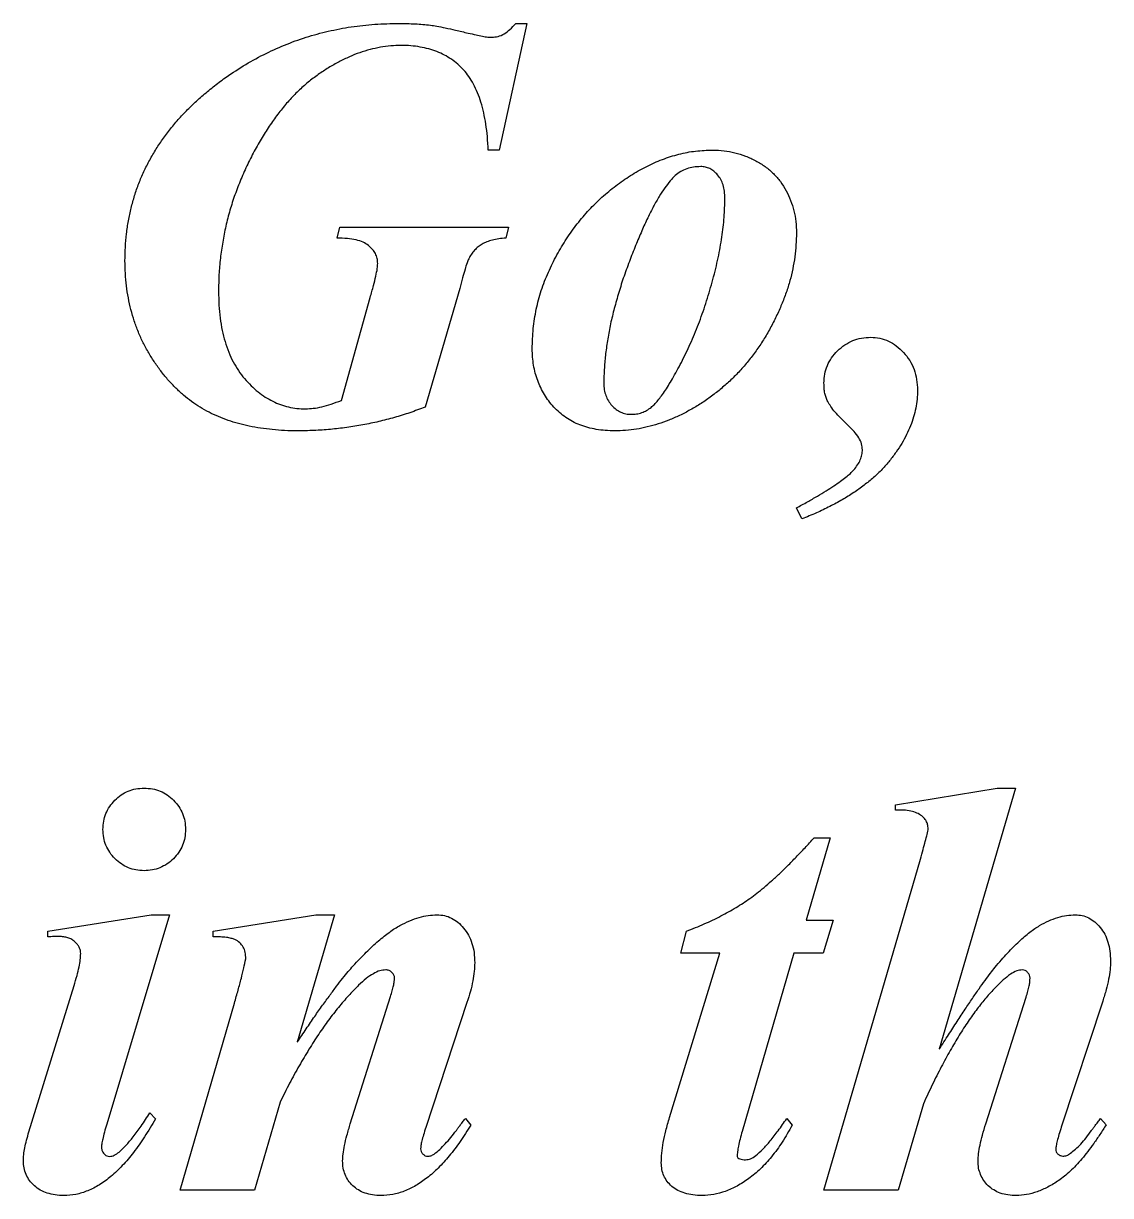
# Model space of a CAD drawing. Header units: inches. Extents: x -17.5 to 0, y -0.6 to 2.9.
# Drawn here: x -6.9765 to -6.565, y 1.5835 to 2.0271 of the extents above; entities that cross this region are included whole.
import ezdxf

# ---------------------------------------------------------------- set-up
doc = ezdxf.new("R2010")
doc.units = ezdxf.units.IN
doc.header["$MEASUREMENT"] = 0

msp = doc.modelspace()

# ---------------------------------------------------------------- linework, layer by layer
at = {"color": 7, "linetype": 'Continuous', "lineweight": 25}
for p, q in [((-6.78597, 2.02708), (-6.79639, 1.97917)), ((-6.79014, 2.02708), (-6.78597, 2.02708)), ((-6.79639, 1.97917), (-6.80056, 1.97917)), ((-6.85778, 1.94583), (-6.85668, 1.95)), ((-6.85668, 1.95), (-6.79291, 1.95)), ((-6.79291, 1.95), (-6.79388, 1.94583)), ((-6.81137, 1.92673), (-6.82442, 1.8819)), ((-6.85616, 1.88441), (-6.84525, 1.9234)), ((-6.68181, 1.83958), (-6.68389, 1.84375)), ((-6.64639, 1.73146), (-6.60795, 1.73771)), ((-6.60101, 1.73771), (-6.62982, 1.63892)), ((-6.60795, 1.73771), (-6.60101, 1.73771)), ((-6.64639, 1.72938), (-6.64639, 1.73146)), ((-6.67107, 1.71896), (-6.68018, 1.68771)), ((-6.67715, 1.71896), (-6.67107, 1.71896)), ((-6.67347, 1.58563), (-6.63724, 1.70991)), ((-6.96722, 1.68355), (-6.92813, 1.6898)), ((-6.92123, 1.6898), (-6.94499, 1.61056)), ((-6.92813, 1.6898), (-6.92123, 1.6898)), ((-6.90472, 1.68355), (-6.86579, 1.6898)), ((-6.85873, 1.6898), (-6.87286, 1.64159)), ((-6.86579, 1.6898), (-6.85873, 1.6898)), ((-6.68018, 1.68771), (-6.66999, 1.68771)), ((-6.66999, 1.68771), (-6.67383, 1.67521)), ((-6.96722, 1.68146), (-6.96722, 1.68355)), ((-6.90472, 1.68146), (-6.90472, 1.68355)), ((-6.72764, 1.67521), (-6.72549, 1.68358)), ((-6.73194, 1.61307), (-6.71293, 1.67521)), ((-6.71293, 1.67521), (-6.72764, 1.67521)), ((-6.68487, 1.67521), (-6.70443, 1.60783)), ((-6.67383, 1.67521), (-6.68487, 1.67521)), ((-6.97442, 1.60764), (-6.9573, 1.66304)), ((-6.85277, 1.61073), (-6.83757, 1.65884)), ((-6.91722, 1.58563), (-6.89662, 1.65637)), ((-6.8086, 1.65659), (-6.82422, 1.60933)), ((-6.61218, 1.6107), (-6.59691, 1.65861)), ((-6.56794, 1.65715), (-6.58363, 1.60946)), ((-6.92865, 1.6148), (-6.92657, 1.61258)), ((-6.87937, 1.6189), (-6.88907, 1.58563)), ((-6.63584, 1.61828), (-6.64535, 1.58563)), ((-6.80922, 1.61271), (-6.80713, 1.61024)), ((-6.68757, 1.61271), (-6.68549, 1.61017)), ((-6.56875, 1.61271), (-6.56667, 1.61034)), ((-6.88907, 1.58563), (-6.91722, 1.58563)), ((-6.64535, 1.58563), (-6.67347, 1.58563))]:
    msp.add_line(p, q, dxfattribs=at)
for points, knots in [([(-6.90072, 2.00609), (-6.89827, 2.00777), (-6.89341, 2.0111), (-6.88568, 2.01536), (-6.87773, 2.01898), (-6.86954, 2.02196), (-6.86109, 2.02423), (-6.85241, 2.02591), (-6.84347, 2.0269), (-6.83743, 2.02702), (-6.83438, 2.02708)], [0, 0, 0, 0, 0.125824, 0.250015, 0.373351, 0.496193, 0.619191, 0.743807, 0.870629, 1, 1, 1, 1]), ([(-6.83438, 2.02708), (-6.83231, 2.02706), (-6.82831, 2.02702), (-6.82434, 2.02662), (-6.82243, 2.02643)], [0, 0, 0, 0, 0.519618, 1, 1, 1, 1]), ([(-6.79922, 2.02184), (-6.79842, 2.02191), (-6.79678, 2.02204), (-6.7944, 2.0231), (-6.79216, 2.02483), (-6.79084, 2.0263), (-6.79014, 2.02708)], [0, 0, 0, 0, 0.221495, 0.453199, 0.708718, 1, 1, 1, 1]), ([(-6.82243, 2.02643), (-6.82163, 2.02631), (-6.81977, 2.02602), (-6.8166, 2.02538), (-6.81266, 2.02449), (-6.80978, 2.02381), (-6.80821, 2.02344)], [0, 0, 0, 0, 0.1678163, 0.3890815, 0.666607, 1, 1, 1, 1]), ([(-6.80821, 2.02344), (-6.8072, 2.02321), (-6.80536, 2.02279), (-6.80286, 2.02225), (-6.80087, 2.02193), (-6.79971, 2.02187), (-6.79922, 2.02184)], [0, 0, 0, 0, 0.3396, 0.619727, 0.839357, 1, 1, 1, 1]), ([(-6.83353, 2.01875), (-6.83484, 2.01872), (-6.83746, 2.01866), (-6.8414, 2.01812), (-6.84532, 2.01722), (-6.84926, 2.01606), (-6.85318, 2.01448), (-6.85712, 2.01258), (-6.86104, 2.01033), (-6.86496, 2.00776), (-6.86879, 2.00484), (-6.87252, 2.00155), (-6.87607, 1.99784), (-6.87948, 1.99377), (-6.88274, 1.98932), (-6.88587, 1.98452), (-6.88886, 1.97935), (-6.89167, 1.97386), (-6.89422, 1.96814), (-6.89646, 1.9623), (-6.89842, 1.95641), (-6.89992, 1.9504), (-6.90113, 1.94434), (-6.90202, 1.93822), (-6.90256, 1.93201), (-6.90261, 1.92784), (-6.90264, 1.92575)], [0, 0, 0, 0, 0.030748, 0.061994, 0.093483, 0.125557, 0.158882, 0.193004, 0.228663, 0.265444, 0.303437, 0.342428, 0.382622, 0.424415, 0.467631, 0.512579, 0.559607, 0.608497, 0.658119, 0.707231, 0.755968, 0.804586, 0.853137, 0.90176, 0.950574, 1, 1, 1, 1]), ([(-6.80056, 1.97917), (-6.80064, 1.98086), (-6.80081, 1.98414), (-6.80141, 1.98886), (-6.80221, 1.99321), (-6.80325, 1.99719), (-6.8045, 2.00082), (-6.80604, 2.00407), (-6.8078, 2.00696), (-6.8098, 2.00949), (-6.81203, 2.0117), (-6.81449, 2.01359), (-6.81714, 2.01519), (-6.82, 2.01651), (-6.82308, 2.01752), (-6.82638, 2.01821), (-6.82988, 2.0187), (-6.83229, 2.01873), (-6.83353, 2.01875)], [0, 0, 0, 0, 0.086959, 0.168239, 0.243521, 0.313683, 0.379131, 0.440095, 0.49753, 0.552176, 0.60528, 0.658022, 0.710684, 0.763951, 0.819012, 0.876515, 0.936544, 1, 1, 1, 1]), ([(-6.93806, 1.93727), (-6.93804, 1.939), (-6.938, 1.94241), (-6.93751, 1.94746), (-6.93682, 1.95241), (-6.93575, 1.95723), (-6.93447, 1.96195), (-6.93288, 1.96656), (-6.93093, 1.97102), (-6.92876, 1.97539), (-6.92627, 1.97964), (-6.92351, 1.98377), (-6.92043, 1.98778), (-6.91708, 1.9917), (-6.91341, 1.99547), (-6.90948, 1.99915), (-6.90523, 2.00271), (-6.90224, 2.00495), (-6.90072, 2.00609)], [0, 0, 0, 0, 0.063494, 0.125622, 0.186539, 0.246986, 0.307033, 0.366623, 0.42617, 0.485978, 0.546092, 0.607099, 0.668898, 0.73203, 0.796399, 0.862492, 0.930217, 1, 1, 1, 1]), ([(-6.78389, 1.90397), (-6.78382, 1.90651), (-6.78367, 1.91154), (-6.78248, 1.91895), (-6.78062, 1.92612), (-6.77791, 1.93297), (-6.77465, 1.93947), (-6.77102, 1.94562), (-6.76693, 1.95131), (-6.76242, 1.95655), (-6.75758, 1.9614), (-6.75232, 1.96572), (-6.74674, 1.9696), (-6.74087, 1.97297), (-6.73474, 1.97571), (-6.72846, 1.97772), (-6.72205, 1.97894), (-6.71773, 1.97909), (-6.71556, 1.97917)], [0, 0, 0, 0, 0.068373, 0.135108, 0.201218, 0.267276, 0.332787, 0.396645, 0.459164, 0.521042, 0.582325, 0.643264, 0.703651, 0.764819, 0.825173, 0.88396, 0.941824, 1, 1, 1, 1]), ([(-6.71556, 1.97917), (-6.71414, 1.97911), (-6.71131, 1.97901), (-6.70714, 1.97824), (-6.70311, 1.97697), (-6.69927, 1.97517), (-6.69568, 1.97301), (-6.69256, 1.97033), (-6.68989, 1.96727), (-6.68772, 1.96383), (-6.68598, 1.96013), (-6.68479, 1.95618), (-6.684, 1.95205), (-6.68393, 1.94922), (-6.68389, 1.94779)], [0, 0, 0, 0, 0.085554, 0.1696881, 0.253802, 0.3392591, 0.4235597, 0.5049416, 0.5853359, 0.6665296, 0.7484813, 0.8303396, 0.9138323, 1, 1, 1, 1]), ([(-6.72976, 1.9695), (-6.73043, 1.96884), (-6.73188, 1.96741), (-6.73385, 1.96473), (-6.73594, 1.96153), (-6.73808, 1.95773), (-6.74028, 1.95338), (-6.74252, 1.94842), (-6.74486, 1.94292), (-6.74718, 1.93693), (-6.74944, 1.93076), (-6.75138, 1.9246), (-6.75305, 1.91861), (-6.75444, 1.91277), (-6.75547, 1.90707), (-6.75622, 1.90153), (-6.7567, 1.89616), (-6.75677, 1.89262), (-6.75681, 1.89089)], [0, 0, 0, 0, 0.033249, 0.072559, 0.117666, 0.169098, 0.227007, 0.290985, 0.362132, 0.439493, 0.518973, 0.59539, 0.668972, 0.739827, 0.808386, 0.874496, 0.93831, 1, 1, 1, 1]), ([(-6.72009, 1.97292), (-6.72103, 1.97287), (-6.72283, 1.97278), (-6.72542, 1.97216), (-6.72777, 1.97108), (-6.72909, 1.97003), (-6.72976, 1.9695)], [0, 0, 0, 0, 0.267997, 0.517347, 0.757714, 1, 1, 1, 1]), ([(-6.71097, 1.96087), (-6.711, 1.96178), (-6.71105, 1.9635), (-6.71156, 1.96593), (-6.71245, 1.96803), (-6.71366, 1.96978), (-6.7151, 1.97113), (-6.71664, 1.97218), (-6.71833, 1.97281), (-6.7195, 1.97288), (-6.72009, 1.97292)], [0, 0, 0, 0, 0.160943, 0.307485, 0.440153, 0.565263, 0.682999, 0.791977, 0.894836, 1, 1, 1, 1]), ([(-6.7389, 1.8818), (-6.73849, 1.88218), (-6.73757, 1.88299), (-6.73625, 1.88446), (-6.7349, 1.88627), (-6.73343, 1.88834), (-6.73195, 1.89074), (-6.73034, 1.89341), (-6.72869, 1.89641), (-6.72637, 1.90086), (-6.72359, 1.9068), (-6.7205, 1.91427), (-6.71783, 1.92212), (-6.71544, 1.9302), (-6.71346, 1.93826), (-6.71206, 1.94611), (-6.71116, 1.9536), (-6.71104, 1.95849), (-6.71097, 1.96087)], [0, 0, 0, 0, 0.019705, 0.042924, 0.069319, 0.09916, 0.132071, 0.168505, 0.208627, 0.25247, 0.344777, 0.439194, 0.536414, 0.636224, 0.735117, 0.828115, 0.916399, 1, 1, 1, 1]), ([(-6.68389, 1.94779), (-6.68393, 1.94629), (-6.684, 1.94327), (-6.68445, 1.93876), (-6.68526, 1.93424), (-6.68631, 1.92972), (-6.68774, 1.9252), (-6.68946, 1.92069), (-6.6915, 1.91618), (-6.69378, 1.91169), (-6.69632, 1.90732), (-6.69914, 1.90319), (-6.7021, 1.89927), (-6.70526, 1.89557), (-6.70866, 1.89216), (-6.71224, 1.88897), (-6.716, 1.88598), (-6.71994, 1.88327), (-6.72399, 1.88086), (-6.72803, 1.8787), (-6.73213, 1.87696), (-6.73621, 1.87549), (-6.74031, 1.87433), (-6.74441, 1.87352), (-6.74853, 1.87301), (-6.75127, 1.87295), (-6.75264, 1.87292)], [0, 0, 0, 0, 0.040288, 0.081046, 0.121912, 0.163592, 0.205763, 0.249164, 0.293302, 0.33884, 0.384474, 0.429222, 0.47316, 0.516609, 0.559725, 0.602707, 0.645492, 0.688706, 0.731235, 0.772081, 0.811808, 0.850842, 0.888714, 0.926191, 0.963211, 1, 1, 1, 1]), ([(-6.84239, 1.93626), (-6.84243, 1.93691), (-6.84252, 1.93819), (-6.8432, 1.94002), (-6.84433, 1.94166), (-6.84589, 1.94316), (-6.848, 1.94442), (-6.85073, 1.94527), (-6.85406, 1.94576), (-6.85648, 1.94581), (-6.85778, 1.94583)], [0, 0, 0, 0, 0.095155, 0.188884, 0.283499, 0.387712, 0.505544, 0.642288, 0.807645, 1, 1, 1, 1]), ([(-6.79388, 1.94583), (-6.79479, 1.94577), (-6.79651, 1.94564), (-6.79891, 1.94514), (-6.80103, 1.94451), (-6.80285, 1.94365), (-6.80444, 1.94259), (-6.80576, 1.94125), (-6.80701, 1.93976), (-6.80763, 1.93861), (-6.80795, 1.93802)], [0, 0, 0, 0, 0.159939, 0.304765, 0.433377, 0.550066, 0.659128, 0.768996, 0.882229, 1, 1, 1, 1]), ([(-6.87286, 1.87292), (-6.87446, 1.87293), (-6.87762, 1.87295), (-6.88225, 1.87334), (-6.88671, 1.87388), (-6.89099, 1.87461), (-6.89506, 1.87564), (-6.89898, 1.87683), (-6.9027, 1.87827), (-6.90626, 1.87992), (-6.90964, 1.88183), (-6.91287, 1.88398), (-6.91595, 1.8864), (-6.91885, 1.88911), (-6.92165, 1.89202), (-6.92428, 1.89521), (-6.92676, 1.89868), (-6.92909, 1.90237), (-6.93121, 1.90625), (-6.93302, 1.91031), (-6.9346, 1.91448), (-6.93587, 1.91879), (-6.93684, 1.92323), (-6.93756, 1.92779), (-6.93799, 1.93249), (-6.93804, 1.93567), (-6.93806, 1.93727)], [0, 0, 0, 0, 0.046644, 0.091521, 0.13502, 0.176929, 0.217509, 0.257077, 0.295581, 0.3335, 0.370747, 0.408238, 0.445934, 0.484511, 0.523289, 0.563351, 0.604449, 0.646934, 0.689936, 0.732808, 0.775883, 0.819253, 0.863136, 0.907791, 0.953349, 1, 1, 1, 1]), ([(-6.84525, 1.9234), (-6.84481, 1.9249), (-6.84403, 1.92758), (-6.84317, 1.93123), (-6.84252, 1.93401), (-6.84243, 1.93561), (-6.84239, 1.93626)], [0, 0, 0, 0, 0.353638, 0.635346, 0.851527, 1, 1, 1, 1]), ([(-6.80795, 1.93802), (-6.80816, 1.93751), (-6.8087, 1.93623), (-6.80943, 1.93381), (-6.81039, 1.93056), (-6.81102, 1.9281), (-6.81137, 1.92673)], [0, 0, 0, 0, 0.13971, 0.354103, 0.641046, 1, 1, 1, 1]), ([(-6.90264, 1.92575), (-6.90261, 1.924), (-6.90255, 1.9206), (-6.90208, 1.91565), (-6.90138, 1.91101), (-6.90022, 1.90672), (-6.8989, 1.9027), (-6.89719, 1.89904), (-6.8952, 1.89568), (-6.89289, 1.89267), (-6.89037, 1.89), (-6.88775, 1.88765), (-6.885, 1.88568), (-6.88214, 1.88408), (-6.87921, 1.88278), (-6.87614, 1.88192), (-6.87298, 1.88132), (-6.87082, 1.88127), (-6.86973, 1.88125)], [0, 0, 0, 0, 0.084792, 0.165143, 0.240867, 0.31211, 0.380528, 0.44553, 0.508092, 0.569683, 0.628896, 0.685944, 0.740284, 0.792845, 0.844478, 0.895455, 0.947294, 1, 1, 1, 1]), ([(-6.67347, 1.89098), (-6.67342, 1.89213), (-6.6733, 1.89439), (-6.67227, 1.89763), (-6.67065, 1.90064), (-6.66836, 1.90327), (-6.66566, 1.9055), (-6.66263, 1.90718), (-6.65928, 1.90815), (-6.65696, 1.90827), (-6.65577, 1.90833)], [0, 0, 0, 0, 0.124786, 0.24604, 0.367276, 0.49483, 0.623439, 0.747319, 0.870502, 1, 1, 1, 1]), ([(-6.65577, 1.90833), (-6.65461, 1.90826), (-6.65231, 1.90813), (-6.64898, 1.90702), (-6.64597, 1.90511), (-6.64323, 1.90263), (-6.64091, 1.89962), (-6.63924, 1.89615), (-6.63823, 1.89232), (-6.63812, 1.88965), (-6.63806, 1.88828)], [0, 0, 0, 0, 0.116802, 0.232217, 0.349327, 0.47503, 0.603269, 0.731207, 0.861468, 1, 1, 1, 1]), ([(-6.75264, 1.87292), (-6.75385, 1.87294), (-6.7562, 1.87298), (-6.75962, 1.87341), (-6.76284, 1.87413), (-6.76585, 1.8751), (-6.76867, 1.87637), (-6.77125, 1.87794), (-6.77362, 1.87978), (-6.77575, 1.8819), (-6.77767, 1.8842), (-6.77934, 1.88665), (-6.78075, 1.88924), (-6.78187, 1.89195), (-6.78282, 1.89477), (-6.7834, 1.89774), (-6.78382, 1.90081), (-6.78387, 1.90291), (-6.78389, 1.90397)], [0, 0, 0, 0, 0.072878, 0.142298, 0.208199, 0.271692, 0.33365, 0.394303, 0.454151, 0.514931, 0.575502, 0.635011, 0.694027, 0.75313, 0.812473, 0.873468, 0.935645, 1, 1, 1, 1]), ([(-6.75681, 1.89089), (-6.75678, 1.89007), (-6.75671, 1.88849), (-6.75608, 1.88625), (-6.75516, 1.88421), (-6.7538, 1.88245), (-6.75222, 1.881), (-6.75042, 1.87996), (-6.74852, 1.87926), (-6.74717, 1.8792), (-6.74649, 1.87917)], [0, 0, 0, 0, 0.141117, 0.271235, 0.399612, 0.526778, 0.652943, 0.768103, 0.883172, 1, 1, 1, 1]), ([(-6.67204, 1.88402), (-6.67226, 1.8845), (-6.67271, 1.8855), (-6.67317, 1.88716), (-6.67341, 1.88901), (-6.67345, 1.89031), (-6.67347, 1.89098)], [0, 0, 0, 0, 0.221627, 0.457211, 0.718365, 1, 1, 1, 1]), ([(-6.63806, 1.88828), (-6.63809, 1.88715), (-6.63816, 1.88488), (-6.63865, 1.88148), (-6.63952, 1.87813), (-6.64066, 1.87477), (-6.64217, 1.87143), (-6.64399, 1.8681), (-6.64617, 1.8648), (-6.64863, 1.86151), (-6.65145, 1.85828), (-6.65471, 1.85523), (-6.65828, 1.85225), (-6.66226, 1.84946), (-6.66658, 1.84674), (-6.67133, 1.84424), (-6.6764, 1.84176), (-6.67997, 1.84032), (-6.68181, 1.83958)], [0, 0, 0, 0, 0.048756, 0.09796, 0.147705, 0.198202, 0.251025, 0.305514, 0.362012, 0.421201, 0.482917, 0.546844, 0.613695, 0.683209, 0.756621, 0.833721, 0.914775, 1, 1, 1, 1]), ([(-6.82442, 1.8819), (-6.82634, 1.88118), (-6.83018, 1.87973), (-6.83606, 1.87791), (-6.84201, 1.8764), (-6.84803, 1.8751), (-6.85413, 1.87415), (-6.86031, 1.87342), (-6.86656, 1.87299), (-6.87075, 1.87294), (-6.87286, 1.87292)], [0, 0, 0, 0, 0.124491, 0.248334, 0.372459, 0.496025, 0.621095, 0.746099, 0.872523, 1, 1, 1, 1]), ([(-6.86973, 1.88125), (-6.86874, 1.88129), (-6.86666, 1.88138), (-6.8634, 1.88201), (-6.85986, 1.88304), (-6.85743, 1.88394), (-6.85616, 1.88441)], [0, 0, 0, 0, 0.211893, 0.445685, 0.708984, 1, 1, 1, 1]), ([(-6.74649, 1.87917), (-6.74579, 1.8792), (-6.74442, 1.87926), (-6.74242, 1.87976), (-6.74056, 1.88061), (-6.73946, 1.8814), (-6.7389, 1.8818)], [0, 0, 0, 0, 0.255377, 0.501412, 0.750643, 1, 1, 1, 1]), ([(-6.65889, 1.86579), (-6.65897, 1.86652), (-6.65915, 1.86811), (-6.6603, 1.87047), (-6.66214, 1.87288), (-6.66456, 1.87525), (-6.66703, 1.8776), (-6.66918, 1.87987), (-6.67083, 1.88198), (-6.67166, 1.88338), (-6.67204, 1.88402)], [0, 0, 0, 0, 0.096583, 0.207364, 0.338519, 0.493433, 0.650359, 0.786242, 0.902895, 1, 1, 1, 1]), ([(-6.66221, 1.85814), (-6.6617, 1.85876), (-6.66073, 1.85995), (-6.65968, 1.86189), (-6.659, 1.86383), (-6.65893, 1.86514), (-6.65889, 1.86579)], [0, 0, 0, 0, 0.283585, 0.540099, 0.773353, 1, 1, 1, 1]), ([(-6.68389, 1.84375), (-6.6825, 1.84452), (-6.67985, 1.84598), (-6.67609, 1.84812), (-6.67277, 1.85014), (-6.66984, 1.85202), (-6.66733, 1.85374), (-6.66523, 1.8553), (-6.66354, 1.85672), (-6.66263, 1.8577), (-6.66221, 1.85814)], [0, 0, 0, 0, 0.182487, 0.347794, 0.496609, 0.630096, 0.746637, 0.846375, 0.930351, 1, 1, 1, 1]), ([(-6.94639, 1.72209), (-6.94634, 1.72314), (-6.94623, 1.72518), (-6.94534, 1.72811), (-6.94392, 1.73081), (-6.94193, 1.73318), (-6.93959, 1.73521), (-6.93689, 1.73667), (-6.93393, 1.73755), (-6.93188, 1.73766), (-6.93083, 1.73771)], [0, 0, 0, 0, 0.1280687, 0.2499474, 0.3717537, 0.4991318, 0.6263436, 0.7487782, 0.8719313, 1, 1, 1, 1]), ([(-6.93083, 1.73771), (-6.92976, 1.73766), (-6.92768, 1.73755), (-6.92468, 1.73668), (-6.92198, 1.7352), (-6.91961, 1.73319), (-6.91762, 1.73081), (-6.91619, 1.72812), (-6.9153, 1.72518), (-6.9152, 1.72314), (-6.91514, 1.72209)], [0, 0, 0, 0, 0.130072, 0.253889, 0.375723, 0.50332, 0.630072, 0.75128, 0.87256, 1, 1, 1, 1]), ([(-6.63646, 1.72723), (-6.63706, 1.72762), (-6.63832, 1.72845), (-6.64067, 1.72911), (-6.64339, 1.72946), (-6.64535, 1.72941), (-6.64639, 1.72938)], [0, 0, 0, 0, 0.204337, 0.435005, 0.69821, 1, 1, 1, 1]), ([(-6.63399, 1.72196), (-6.63402, 1.72249), (-6.63408, 1.72353), (-6.63454, 1.72499), (-6.63535, 1.72625), (-6.63609, 1.7269), (-6.63646, 1.72723)], [0, 0, 0, 0, 0.265526, 0.514444, 0.752194, 1, 1, 1, 1]), ([(-6.93083, 1.70646), (-6.93187, 1.70652), (-6.93389, 1.70663), (-6.93681, 1.70751), (-6.93948, 1.70898), (-6.94187, 1.71096), (-6.94389, 1.71334), (-6.94534, 1.71605), (-6.94623, 1.71899), (-6.94634, 1.72104), (-6.94639, 1.72209)], [0, 0, 0, 0, 0.1268805, 0.2476137, 0.370178, 0.4976909, 0.6260537, 0.749788, 0.8717957, 1, 1, 1, 1]), ([(-6.91514, 1.72209), (-6.9152, 1.72104), (-6.9153, 1.71899), (-6.91619, 1.71605), (-6.91764, 1.71334), (-6.91966, 1.71096), (-6.92206, 1.70897), (-6.92476, 1.70751), (-6.92773, 1.70663), (-6.92978, 1.70652), (-6.93083, 1.70646)], [0, 0, 0, 0, 0.127561, 0.248956, 0.37207, 0.499788, 0.626661, 0.749774, 0.872439, 1, 1, 1, 1]), ([(-6.63724, 1.70991), (-6.63688, 1.71115), (-6.63619, 1.71346), (-6.63535, 1.71672), (-6.63456, 1.71948), (-6.63417, 1.72119), (-6.63399, 1.72196)], [0, 0, 0, 0, 0.309608, 0.579825, 0.809543, 1, 1, 1, 1]), ([(-6.72549, 1.68358), (-6.72324, 1.68447), (-6.71883, 1.68622), (-6.71257, 1.68923), (-6.70679, 1.69245), (-6.70228, 1.69537), (-6.69881, 1.69798), (-6.69607, 1.70014), (-6.69325, 1.70265), (-6.69026, 1.70536), (-6.68716, 1.70837), (-6.68395, 1.71168), (-6.68056, 1.7152), (-6.67831, 1.71769), (-6.67715, 1.71896)], [0, 0, 0, 0, 0.120172, 0.234507, 0.343418, 0.447385, 0.500336, 0.558038, 0.620076, 0.686978, 0.757998, 0.833949, 0.914855, 1, 1, 1, 1]), ([(-6.8517, 1.67046), (-6.85086, 1.67137), (-6.84922, 1.67312), (-6.84678, 1.67559), (-6.84444, 1.67784), (-6.84219, 1.67987), (-6.84002, 1.68166), (-6.83792, 1.68322), (-6.83595, 1.68462), (-6.83342, 1.68604), (-6.8304, 1.68755), (-6.8268, 1.68883), (-6.82332, 1.68963), (-6.82104, 1.68974), (-6.81993, 1.6898)], [0, 0, 0, 0, 0.0969218, 0.1877818, 0.2726419, 0.3515781, 0.4253408, 0.4934164, 0.556438, 0.6143835, 0.7213252, 0.8206381, 0.9129371, 1, 1, 1, 1]), ([(-6.81993, 1.6898), (-6.81897, 1.68973), (-6.81709, 1.68961), (-6.81439, 1.68861), (-6.81192, 1.687), (-6.80976, 1.68477), (-6.80794, 1.68208), (-6.80658, 1.67895), (-6.80581, 1.67542), (-6.80572, 1.67295), (-6.80567, 1.67167)], [0, 0, 0, 0, 0.11115, 0.220348, 0.332299, 0.453462, 0.580543, 0.710706, 0.849887, 1, 1, 1, 1]), ([(-6.6087, 1.66994), (-6.6079, 1.67088), (-6.60635, 1.67269), (-6.60405, 1.67527), (-6.60179, 1.67758), (-6.59965, 1.67967), (-6.59759, 1.68153), (-6.59562, 1.68316), (-6.59373, 1.68453), (-6.59137, 1.68604), (-6.58848, 1.68751), (-6.58505, 1.68884), (-6.58166, 1.68963), (-6.57942, 1.68974), (-6.57832, 1.6898)], [0, 0, 0, 0, 0.098594, 0.190898, 0.276935, 0.356828, 0.430658, 0.499201, 0.561431, 0.618084, 0.722633, 0.821089, 0.911954, 1, 1, 1, 1]), ([(-6.57832, 1.6898), (-6.57744, 1.68975), (-6.57568, 1.68965), (-6.57316, 1.68865), (-6.57085, 1.68713), (-6.5688, 1.68502), (-6.56709, 1.68243), (-6.56582, 1.67939), (-6.56513, 1.67594), (-6.56503, 1.67351), (-6.56498, 1.67225)], [0, 0, 0, 0, 0.108195, 0.214475, 0.325674, 0.444897, 0.572296, 0.703214, 0.845636, 1, 1, 1, 1]), ([(-6.96306, 1.68156), (-6.96369, 1.68155), (-6.96508, 1.68153), (-6.96646, 1.68149), (-6.96722, 1.68146)], [0, 0, 0, 0, 0.453061, 1, 1, 1, 1]), ([(-6.95482, 1.67508), (-6.95484, 1.6755), (-6.95489, 1.67633), (-6.95534, 1.67752), (-6.95605, 1.67863), (-6.95703, 1.67962), (-6.95822, 1.68051), (-6.95966, 1.68113), (-6.96129, 1.68149), (-6.96245, 1.68154), (-6.96306, 1.68156)], [0, 0, 0, 0, 0.106757, 0.213696, 0.322982, 0.443511, 0.571484, 0.70283, 0.84314, 1, 1, 1, 1]), ([(-6.89235, 1.6731), (-6.89238, 1.67393), (-6.89244, 1.67548), (-6.89322, 1.67761), (-6.89455, 1.67935), (-6.89621, 1.68037), (-6.89796, 1.68096), (-6.89979, 1.68125), (-6.90209, 1.68144), (-6.90379, 1.68145), (-6.90472, 1.68146)], [0, 0, 0, 0, 0.1436918, 0.268193, 0.3875783, 0.5171029, 0.5986702, 0.7057699, 0.838043, 1, 1, 1, 1]), ([(-6.9573, 1.66304), (-6.95693, 1.66428), (-6.95623, 1.66661), (-6.95545, 1.66986), (-6.95495, 1.67264), (-6.95486, 1.67432), (-6.95482, 1.67508)], [0, 0, 0, 0, 0.31585, 0.589913, 0.81473, 1, 1, 1, 1]), ([(-6.89662, 1.65637), (-6.89615, 1.65801), (-6.89526, 1.66114), (-6.89405, 1.66557), (-6.89308, 1.6695), (-6.89259, 1.67196), (-6.89235, 1.6731)], [0, 0, 0, 0, 0.297706, 0.565151, 0.797817, 1, 1, 1, 1]), ([(-6.56498, 1.67225), (-6.56502, 1.67117), (-6.56512, 1.66889), (-6.56572, 1.66529), (-6.56662, 1.66132), (-6.56748, 1.65858), (-6.56794, 1.65715)], [0, 0, 0, 0, 0.209004, 0.443557, 0.70733, 1, 1, 1, 1]), ([(-6.87286, 1.64159), (-6.87172, 1.64328), (-6.86953, 1.64654), (-6.86635, 1.6512), (-6.86336, 1.65543), (-6.86057, 1.65923), (-6.8581, 1.66267), (-6.85577, 1.66564), (-6.85367, 1.6682), (-6.85232, 1.66975), (-6.8517, 1.67046)], [0, 0, 0, 0, 0.170885, 0.328423, 0.473151, 0.60457, 0.722896, 0.827784, 0.920751, 1, 1, 1, 1]), ([(-6.83936, 1.66896), (-6.84011, 1.66888), (-6.84176, 1.66871), (-6.84424, 1.66746), (-6.84694, 1.66561), (-6.84867, 1.66399), (-6.84961, 1.6631)], [0, 0, 0, 0, 0.18595, 0.410703, 0.678753, 1, 1, 1, 1]), ([(-6.83601, 1.66581), (-6.83606, 1.66621), (-6.83617, 1.66704), (-6.837, 1.66803), (-6.83804, 1.66885), (-6.83892, 1.66893), (-6.83936, 1.66896)], [0, 0, 0, 0, 0.237424, 0.485936, 0.744903, 1, 1, 1, 1]), ([(-6.80567, 1.67167), (-6.80572, 1.67058), (-6.80582, 1.66828), (-6.80635, 1.66465), (-6.80733, 1.66072), (-6.80816, 1.65801), (-6.8086, 1.65659)], [0, 0, 0, 0, 0.2116017, 0.4484812, 0.7112975, 1, 1, 1, 1]), ([(-6.62982, 1.63892), (-6.62865, 1.64075), (-6.6264, 1.64427), (-6.62317, 1.64933), (-6.62011, 1.65388), (-6.61737, 1.65801), (-6.61487, 1.66167), (-6.61257, 1.66482), (-6.61058, 1.66756), (-6.60929, 1.66919), (-6.6087, 1.66994)], [0, 0, 0, 0, 0.173877, 0.333793, 0.479504, 0.611991, 0.729823, 0.833527, 0.924039, 1, 1, 1, 1]), ([(-6.59838, 1.66896), (-6.59907, 1.66886), (-6.60067, 1.66862), (-6.6031, 1.66718), (-6.60582, 1.66499), (-6.60767, 1.66317), (-6.6087, 1.66216)], [0, 0, 0, 0, 0.166187, 0.382288, 0.65827, 1, 1, 1, 1]), ([(-6.59545, 1.66581), (-6.59549, 1.66621), (-6.59557, 1.66703), (-6.59633, 1.668), (-6.59722, 1.66884), (-6.598, 1.66892), (-6.59838, 1.66896)], [0, 0, 0, 0, 0.253161, 0.511631, 0.767134, 1, 1, 1, 1]), ([(-6.83757, 1.65884), (-6.83733, 1.65958), (-6.8369, 1.66093), (-6.83641, 1.66283), (-6.83608, 1.66442), (-6.83603, 1.66538), (-6.83601, 1.66581)], [0, 0, 0, 0, 0.323477, 0.5957725, 0.8222132, 1, 1, 1, 1]), ([(-6.59691, 1.65861), (-6.59669, 1.65938), (-6.59628, 1.66079), (-6.59581, 1.66275), (-6.59553, 1.66439), (-6.59547, 1.66537), (-6.59545, 1.66581)], [0, 0, 0, 0, 0.326208, 0.598677, 0.822608, 1, 1, 1, 1]), ([(-6.84961, 1.6631), (-6.85091, 1.66181), (-6.85358, 1.65915), (-6.85733, 1.6547), (-6.86111, 1.64987), (-6.86483, 1.64456), (-6.86853, 1.6388), (-6.87219, 1.63258), (-6.87587, 1.62593), (-6.87818, 1.62128), (-6.87937, 1.6189)], [0, 0, 0, 0, 0.1027659, 0.2109917, 0.3258082, 0.4462553, 0.5742688, 0.709207, 0.8507118, 1, 1, 1, 1]), ([(-6.6087, 1.66216), (-6.60984, 1.66093), (-6.61221, 1.65837), (-6.61559, 1.65409), (-6.619, 1.64936), (-6.62238, 1.64409), (-6.62576, 1.63836), (-6.62914, 1.63212), (-6.63257, 1.6254), (-6.63473, 1.6207), (-6.63584, 1.61828)], [0, 0, 0, 0, 0.097381, 0.201941, 0.314889, 0.435268, 0.563663, 0.700252, 0.84603, 1, 1, 1, 1]), ([(-6.9403, 1.60002), (-6.93944, 1.60081), (-6.93752, 1.60259), (-6.93477, 1.60593), (-6.93173, 1.61005), (-6.92973, 1.61314), (-6.92865, 1.6148)], [0, 0, 0, 0, 0.186578, 0.415305, 0.685331, 1, 1, 1, 1]), ([(-6.92657, 1.61258), (-6.9279, 1.61029), (-6.93044, 1.60592), (-6.93463, 1.60001), (-6.93883, 1.59495), (-6.94316, 1.59083), (-6.94752, 1.58756), (-6.95202, 1.58529), (-6.95657, 1.58381), (-6.95967, 1.58363), (-6.9612, 1.58355)], [0, 0, 0, 0, 0.168014, 0.320636, 0.459384, 0.584541, 0.698833, 0.803825, 0.903135, 1, 1, 1, 1]), ([(-6.94499, 1.61056), (-6.94529, 1.60954), (-6.94584, 1.60767), (-6.94645, 1.60515), (-6.94686, 1.60321), (-6.94694, 1.6021), (-6.94698, 1.60165)], [0, 0, 0, 0, 0.351155, 0.636598, 0.849991, 1, 1, 1, 1]), ([(-6.85567, 1.59663), (-6.85562, 1.59751), (-6.8555, 1.59949), (-6.85495, 1.60274), (-6.85402, 1.60655), (-6.85321, 1.60927), (-6.85277, 1.61073)], [0, 0, 0, 0, 0.183214, 0.411654, 0.683026, 1, 1, 1, 1]), ([(-6.80713, 1.61024), (-6.80846, 1.60813), (-6.811, 1.6041), (-6.81514, 1.59866), (-6.81929, 1.59401), (-6.82354, 1.59024), (-6.82783, 1.58724), (-6.8322, 1.58512), (-6.83666, 1.58381), (-6.83967, 1.58363), (-6.84115, 1.58355)], [0, 0, 0, 0, 0.165262, 0.316603, 0.45397, 0.57917, 0.693818, 0.800285, 0.901451, 1, 1, 1, 1]), ([(-6.81263, 1.60819), (-6.81243, 1.60847), (-6.81197, 1.60911), (-6.81119, 1.61013), (-6.81027, 1.61136), (-6.80959, 1.61224), (-6.80922, 1.61271)], [0, 0, 0, 0, 0.18485, 0.41446, 0.680809, 1, 1, 1, 1]), ([(-6.73506, 1.59595), (-6.73502, 1.59714), (-6.73493, 1.5997), (-6.73429, 1.60375), (-6.73332, 1.60828), (-6.73241, 1.61142), (-6.73194, 1.61307)], [0, 0, 0, 0, 0.205405, 0.439032, 0.704171, 1, 1, 1, 1]), ([(-6.68549, 1.61017), (-6.68671, 1.60801), (-6.68907, 1.60386), (-6.69311, 1.59832), (-6.69732, 1.59365), (-6.70172, 1.58995), (-6.70622, 1.58713), (-6.71067, 1.58507), (-6.71512, 1.58378), (-6.71811, 1.58362), (-6.71957, 1.58355)], [0, 0, 0, 0, 0.164549, 0.315664, 0.452911, 0.579345, 0.695512, 0.802853, 0.903381, 1, 1, 1, 1]), ([(-6.69929, 1.59868), (-6.69839, 1.59946), (-6.69642, 1.60115), (-6.69365, 1.60437), (-6.6906, 1.60825), (-6.68862, 1.61116), (-6.68757, 1.61271)], [0, 0, 0, 0, 0.193516, 0.424759, 0.692792, 1, 1, 1, 1]), ([(-6.61514, 1.59663), (-6.61509, 1.59755), (-6.61499, 1.59956), (-6.61438, 1.60282), (-6.61348, 1.60661), (-6.61263, 1.60927), (-6.61218, 1.6107)], [0, 0, 0, 0, 0.190139, 0.4191589, 0.6885863, 1, 1, 1, 1]), ([(-6.56667, 1.61034), (-6.56744, 1.60911), (-6.56894, 1.60672), (-6.57126, 1.60333), (-6.57352, 1.60024), (-6.57579, 1.59745), (-6.57801, 1.59496), (-6.58019, 1.59274), (-6.58239, 1.5909), (-6.58514, 1.5888), (-6.58858, 1.58675), (-6.59267, 1.58492), (-6.59668, 1.58377), (-6.59934, 1.58362), (-6.60062, 1.58355)], [0, 0, 0, 0, 0.096691, 0.187562, 0.272718, 0.351723, 0.426334, 0.494711, 0.55819, 0.616931, 0.724725, 0.823275, 0.914478, 1, 1, 1, 1]), ([(-6.57217, 1.60819), (-6.57197, 1.60847), (-6.57151, 1.60911), (-6.57073, 1.61013), (-6.5698, 1.61136), (-6.56912, 1.61224), (-6.56875, 1.61271)], [0, 0, 0, 0, 0.18485, 0.41446, 0.680809, 1, 1, 1, 1]), ([(-6.9765, 1.59673), (-6.97647, 1.59749), (-6.97641, 1.59913), (-6.97599, 1.60172), (-6.97534, 1.6046), (-6.97474, 1.60659), (-6.97442, 1.60764)], [0, 0, 0, 0, 0.204884, 0.441272, 0.704979, 1, 1, 1, 1]), ([(-6.82422, 1.60933), (-6.82451, 1.60838), (-6.82502, 1.60669), (-6.82566, 1.60441), (-6.82605, 1.60266), (-6.82614, 1.60166), (-6.82618, 1.60125)], [0, 0, 0, 0, 0.355168, 0.638877, 0.854433, 1, 1, 1, 1]), ([(-6.821, 1.59927), (-6.82029, 1.59984), (-6.81883, 1.60104), (-6.81677, 1.60315), (-6.81466, 1.60553), (-6.81333, 1.60728), (-6.81263, 1.60819)], [0, 0, 0, 0, 0.2222616, 0.4624979, 0.72018, 1, 1, 1, 1]), ([(-6.70443, 1.60783), (-6.70471, 1.60685), (-6.70523, 1.60501), (-6.70582, 1.60244), (-6.70622, 1.60025), (-6.70629, 1.5989), (-6.70632, 1.59829)], [0, 0, 0, 0, 0.315165, 0.585756, 0.812505, 1, 1, 1, 1]), ([(-6.58363, 1.60946), (-6.58394, 1.60851), (-6.58451, 1.60677), (-6.58515, 1.60441), (-6.5856, 1.60257), (-6.58568, 1.60151), (-6.58571, 1.60106)], [0, 0, 0, 0, 0.346514, 0.630526, 0.845425, 1, 1, 1, 1]), ([(-6.58018, 1.59953), (-6.57953, 1.60004), (-6.57815, 1.60112), (-6.57617, 1.6031), (-6.57416, 1.60549), (-6.57286, 1.60726), (-6.57217, 1.60819)], [0, 0, 0, 0, 0.20907, 0.444263, 0.707529, 1, 1, 1, 1]), ([(-6.94698, 1.60165), (-6.94692, 1.60124), (-6.9468, 1.60041), (-6.94604, 1.59937), (-6.9451, 1.59854), (-6.94431, 1.59842), (-6.94395, 1.59836)], [0, 0, 0, 0, 0.2479561, 0.5146233, 0.7782214, 1, 1, 1, 1]), ([(-6.82618, 1.60125), (-6.82613, 1.6009), (-6.82603, 1.60016), (-6.82534, 1.59924), (-6.82447, 1.59856), (-6.82379, 1.59844), (-6.82347, 1.59839)], [0, 0, 0, 0, 0.249564, 0.517955, 0.78011, 1, 1, 1, 1]), ([(-6.94395, 1.59836), (-6.94332, 1.59845), (-6.94195, 1.59865), (-6.94088, 1.59954), (-6.9403, 1.60002)], [0, 0, 0, 0, 0.459307, 1, 1, 1, 1]), ([(-6.82347, 1.59839), (-6.82306, 1.59844), (-6.82218, 1.59855), (-6.82141, 1.59902), (-6.821, 1.59927)], [0, 0, 0, 0, 0.462123, 1, 1, 1, 1]), ([(-6.70632, 1.59829), (-6.70625, 1.59813), (-6.70606, 1.59771), (-6.70524, 1.59739), (-6.70427, 1.59715), (-6.70351, 1.59711), (-6.70313, 1.59709)], [0, 0, 0, 0, 0.146229, 0.373492, 0.681429, 1, 1, 1, 1]), ([(-6.70313, 1.59709), (-6.70248, 1.59717), (-6.70106, 1.59735), (-6.69991, 1.59821), (-6.69929, 1.59868)], [0, 0, 0, 0, 0.456588, 1, 1, 1, 1]), ([(-6.58571, 1.60106), (-6.58568, 1.60073), (-6.5856, 1.60005), (-6.58492, 1.59922), (-6.58405, 1.59858), (-6.58335, 1.59849), (-6.58301, 1.59846)], [0, 0, 0, 0, 0.23457, 0.489642, 0.757668, 1, 1, 1, 1]), ([(-6.58301, 1.59846), (-6.58252, 1.59851), (-6.58148, 1.59861), (-6.58063, 1.59921), (-6.58018, 1.59953)], [0, 0, 0, 0, 0.473439, 1, 1, 1, 1]), ([(-6.9612, 1.58355), (-6.96231, 1.58358), (-6.96444, 1.58365), (-6.96745, 1.58441), (-6.97015, 1.58551), (-6.9724, 1.58718), (-6.97426, 1.58915), (-6.97554, 1.59147), (-6.97636, 1.59402), (-6.97646, 1.59581), (-6.9765, 1.59673)], [0, 0, 0, 0, 0.14681, 0.281244, 0.407948, 0.530306, 0.649212, 0.763023, 0.878836, 1, 1, 1, 1]), ([(-6.84115, 1.58355), (-6.84223, 1.58358), (-6.84428, 1.58365), (-6.84718, 1.5844), (-6.84974, 1.58555), (-6.85187, 1.58721), (-6.85359, 1.58919), (-6.85477, 1.59149), (-6.85556, 1.59398), (-6.85563, 1.59574), (-6.85567, 1.59663)], [0, 0, 0, 0, 0.147078, 0.280065, 0.40603, 0.527558, 0.646344, 0.760367, 0.878039, 1, 1, 1, 1]), ([(-6.71957, 1.58355), (-6.72073, 1.58359), (-6.72294, 1.58366), (-6.72605, 1.58432), (-6.72878, 1.58538), (-6.73106, 1.58692), (-6.73283, 1.58884), (-6.73414, 1.59099), (-6.73492, 1.5934), (-6.73501, 1.59509), (-6.73506, 1.59595)], [0, 0, 0, 0, 0.156482, 0.296729, 0.42572, 0.547555, 0.663201, 0.773821, 0.884124, 1, 1, 1, 1]), ([(-6.60062, 1.58355), (-6.6017, 1.58358), (-6.60377, 1.58365), (-6.60667, 1.58438), (-6.60922, 1.58556), (-6.61135, 1.58721), (-6.61306, 1.58919), (-6.61424, 1.59149), (-6.61504, 1.59398), (-6.61511, 1.59574), (-6.61514, 1.59663)], [0, 0, 0, 0, 0.147064, 0.281475, 0.406087, 0.527604, 0.646379, 0.76039, 0.878051, 1, 1, 1, 1])]:
    msp.add_open_spline(points, degree=3, knots=knots, dxfattribs=at)

doc.saveas('drawing.dxf')
